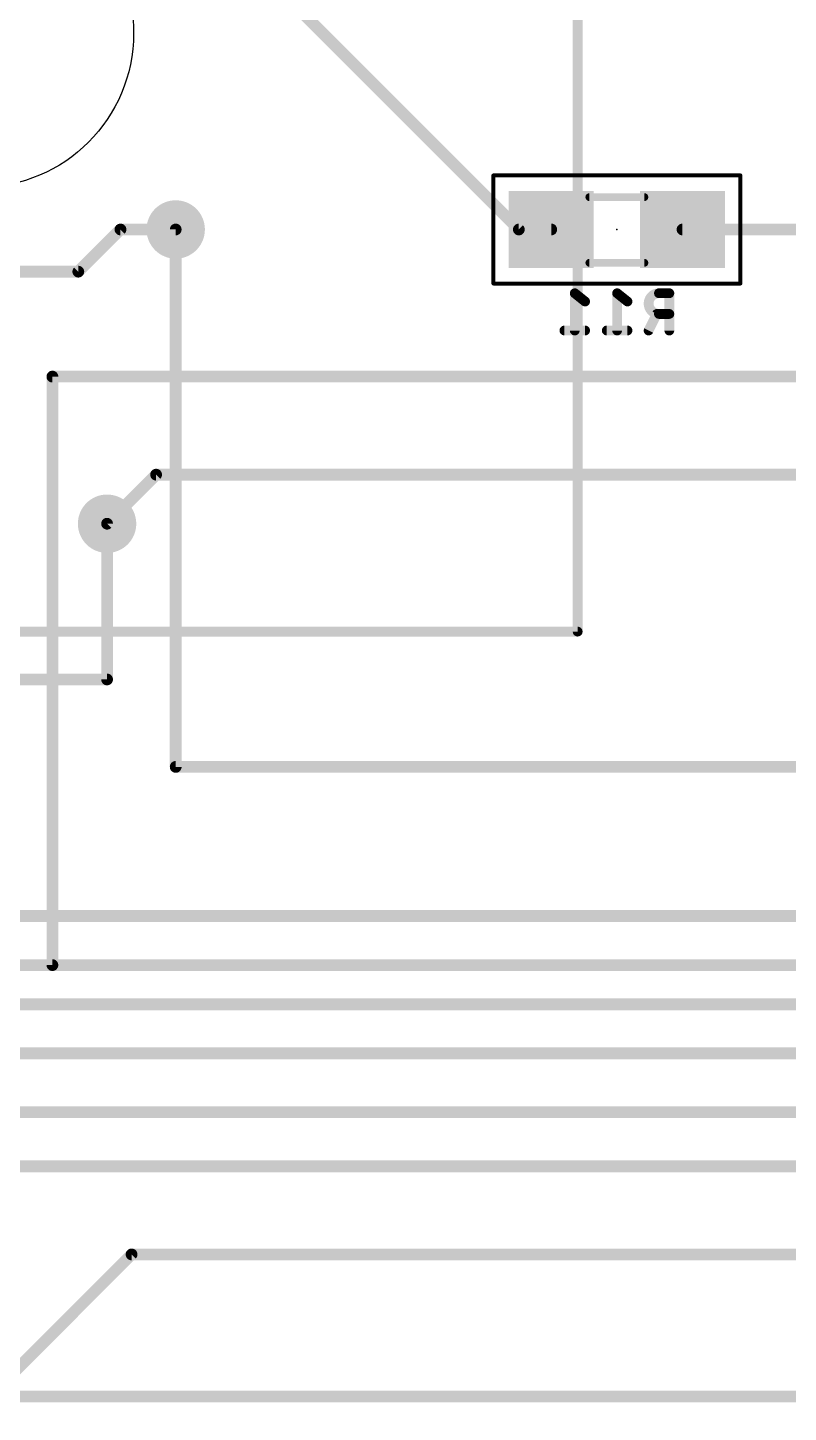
# Model space of a CAD drawing. Extents: x -5 to 151, y -26 to 100.
# Drawn here: x 31.74 to 41.59, y 4.37 to 22.3 of the extents above; entities that cross this region are included whole.
import ezdxf

# ---------------------------------------------------------------- set-up
doc = ezdxf.new("R2010")
doc.units = 0
for name, color, linetype in [('1', 12, 'CONTINUOUS'), ('16', 132, 'CONTINUOUS'), ('18', 110, 'CONTINUOUS'), ('20', 31, 'CONTINUOUS'), ('24', 53, 'CONTINUOUS'), ('26', 253, 'CONTINUOUS'), ('40', 132, 'CONTINUOUS'), ('51', 253, 'CONTINUOUS'), ('52', 253, 'CONTINUOUS')]:
    doc.layers.add(name, color=color, linetype=linetype)

# ---------------------------------------------------------------- blocks, each defined once
blk = doc.blocks.new('RECT')
blk.add_solid([(-0.5, -0.5), (0.5, -0.5), (-0.5, 0.5), (0.5, 0.5)])
blk = doc.blocks.new('ROUNDV')
at = {"const_width": 0.5}
blk.add_lwpolyline([(0, -0.25, 1), (0, 0.25, 1), (0, -0.25)], format="xyb", dxfattribs=at)

msp = doc.modelspace()

# ---------------------------------------------------------------- linework, layer by layer
at = {"layer": '1', "const_width": 0.1524}
for points in [[(33.655, 19.685), (33.655, 12.7261)], [(32.766, 13.8584), (32.766, 15.875)], [(18.9384, 13.8584), (32.766, 13.8584)], [(33.655, 12.7261), (62.926, 12.7261)], [(52.451, 10.795), (23.495, 10.795)], [(3.81, 10.16), (52.07, 10.16)], [(51.689, 9.652), (3.81, 9.652)], [(51.435, 9.017), (19.05, 9.017)], [(51.435, 8.255), (20.955, 8.255)], [(51.2468, 7.5542), (19.685, 7.5542)]]:
    msp.add_lwpolyline(points, dxfattribs=at)
at = {"layer": '1', "const_width": 0.0762}
for points in [[(33.6931, 19.685, 1), (33.6169, 19.685)], [(32.8041, 15.875, 1), (32.7279, 15.875)], [(32.7279, 13.8584, 1), (32.8041, 13.8584)], [(32.766, 13.8203, 1), (32.766, 13.8965)], [(33.655, 12.7642, 1), (33.655, 12.688)], [(33.6169, 12.7261, 1), (33.6931, 12.7261)]]:
    msp.add_lwpolyline(points, format="xyb", dxfattribs=at)
at = {"layer": '16', "const_width": 0.1524}
for points in [[(29.845, 27.94), (38.1, 19.685)], [(32.3933, 19.1389), (32.9394, 19.685)], [(32.9394, 19.685), (33.655, 19.685)], [(38.1, 19.685), (38.52, 19.685)], [(40.22, 19.685), (63.4365, 19.685)], [(29.7561, 19.1389), (32.3933, 19.1389)], [(32.0576, 17.78), (32.0576, 10.16)], [(64.0715, 17.78), (32.0576, 17.78)], [(33.401, 16.51), (32.766, 15.875)], [(64.135, 16.51), (33.401, 16.51)], [(32.0576, 10.16), (30.48, 10.16)], [(33.0835, 6.4135), (31.115, 4.445)], [(59.2455, 6.4135), (33.0835, 6.4135)], [(0, 4.572), (82.55, 4.572)]]:
    msp.add_lwpolyline(points, dxfattribs=at)
at = {"layer": '16', "const_width": 0.0762}
for points in [[(32.9394, 19.7231, 1), (32.9394, 19.6469)], [(32.9663, 19.6581, 1), (32.9125, 19.7119)], [(33.655, 19.6469, 1), (33.655, 19.7231)], [(38.1, 19.7231, 1), (38.1, 19.6469)], [(38.0731, 19.6581, 1), (38.1269, 19.7119)], [(38.52, 19.6469, 1), (38.52, 19.7231)], [(40.22, 19.7231, 1), (40.22, 19.6469)], [(32.3664, 19.1658, 1), (32.4202, 19.112)], [(32.3933, 19.1008, 1), (32.3933, 19.177)], [(32.0957, 17.78, 1), (32.0195, 17.78)], [(32.0576, 17.8181, 1), (32.0576, 17.7419)], [(33.401, 16.5481, 1), (33.401, 16.4719)], [(33.4279, 16.4831, 1), (33.3741, 16.5369)], [(32.7391, 15.9019, 1), (32.7929, 15.8481)], [(32.0576, 10.1219, 1), (32.0576, 10.1981)], [(32.0195, 10.16, 1), (32.0957, 10.16)], [(33.0835, 6.4516, 1), (33.0835, 6.3754)], [(33.1104, 6.3866, 1), (33.0566, 6.4404)]]:
    msp.add_lwpolyline(points, format="xyb", dxfattribs=at)
at = {"layer": '20'}
msp.add_circle((31.115, 22.225), 1.9939, dxfattribs=at)
at = {"layer": '24'}
msp.add_point((39.37, 19.685), dxfattribs=at)
at = {"layer": '26'}
for points, const_width in [([(38.8444, 18.8843, 1), (38.8047, 18.8347)], 0.0635), ([(38.8563, 18.8595, 1), (38.7928, 18.8595)], 0.0635), ([(39.4049, 18.8595, 1), (39.3414, 18.8595)], 0.0635), ([(39.393, 18.8843, 1), (39.3534, 18.8347)], 0.0635), ([(39.9155, 18.8595, 1), (39.9155, 18.5914)], 0.127), ([(39.9155, 18.8912, 1), (39.9155, 18.8278)], 0.0635), ([(39.9155, 18.8278, 1), (39.9155, 18.8912)], 0.0635), ([(40.0813, 18.8595, 1), (40.0178, 18.8595)], 0.0635), ([(40.0495, 18.8278, 1), (40.0495, 18.8912)], 0.0635), ([(38.9388, 18.7275, 1), (38.9784, 18.777)], 0.0635), ([(39.4874, 18.7275, 1), (39.5271, 18.777)], 0.0635), ([(39.917, 18.5772, 1), (39.8602, 18.6056)], 0.0635), ([(39.9155, 18.6231, 1), (39.9155, 18.5596)], 0.0635), ([(39.9155, 18.5596, 1), (39.9155, 18.6231)], 0.0635), ([(40.0495, 18.5596, 1), (40.0495, 18.6231)], 0.0635), ([(38.6905, 18.4086, 1), (38.6905, 18.3452)], 0.0635), ([(38.7928, 18.3769, 1), (38.8563, 18.3769)], 0.0635), ([(38.9586, 18.3452, 1), (38.9586, 18.4086)], 0.0635), ([(39.2391, 18.4086, 1), (39.2391, 18.3452)], 0.0635), ([(39.3414, 18.3769, 1), (39.4049, 18.3769)], 0.0635), ([(39.5072, 18.3452, 1), (39.5072, 18.4086)], 0.0635), ([(39.753, 18.3911, 1), (39.8098, 18.3627)], 0.0635), ([(40.0178, 18.3769, 1), (40.0813, 18.3769)], 0.0635)]:
    msp.add_lwpolyline(points, format="xyb", dxfattribs=dict(at, const_width=const_width))
at = {"layer": '26', "const_width": 0.127}
for points in [[(38.9586, 18.7523), (38.8246, 18.8595)], [(38.8246, 18.8595), (38.8246, 18.3769)], [(39.5072, 18.7523), (39.3732, 18.8595)], [(39.3732, 18.8595), (39.3732, 18.3769)], [(40.0495, 18.8595), (39.9155, 18.8595)], [(40.0495, 18.3769), (40.0495, 18.8595)], [(39.7814, 18.3769), (39.8886, 18.5914)], [(39.9155, 18.5914), (40.0495, 18.5914)], [(38.9586, 18.3769), (38.6905, 18.3769)], [(39.5072, 18.3769), (39.2391, 18.3769)]]:
    msp.add_lwpolyline(points, dxfattribs=at)
at = {"layer": '40', "const_width": 0.0508}
for points in [[(40.97, 20.385), (37.77, 20.385)], [(37.77, 20.385), (37.77, 18.985)], [(40.97, 18.985), (40.97, 20.385)], [(37.77, 18.985), (40.97, 18.985)]]:
    msp.add_lwpolyline(points, dxfattribs=at)
at = {"layer": '40', "const_width": 0.0254}
for points in [[(37.77, 20.3977, 1), (37.77, 20.3723)], [(37.7827, 20.385, 1), (37.7573, 20.385)], [(40.9827, 20.385, 1), (40.9573, 20.385)], [(40.97, 20.3723, 1), (40.97, 20.3977)], [(37.77, 18.9977, 1), (37.77, 18.9723)], [(40.97, 18.9723, 1), (40.97, 18.9977)], [(37.7573, 18.985, 1), (37.7827, 18.985)], [(40.9573, 18.985, 1), (40.9827, 18.985)]]:
    msp.add_lwpolyline(points, format="xyb", dxfattribs=at)
at = {"layer": '51', "const_width": 0.127}
for points in [[(38.862, 29.972), (38.862, 14.478)], [(38.862, 14.478), (23.368, 14.478)]]:
    msp.add_lwpolyline(points, dxfattribs=at)
at = {"layer": '51', "const_width": 0.0635}
for points in [[(38.862, 14.4463, 1), (38.862, 14.5098)], [(38.8302, 14.478, 1), (38.8938, 14.478)]]:
    msp.add_lwpolyline(points, format="xyb", dxfattribs=at)
at = {"layer": '52', "const_width": 0.1016}
for points in [[(39.014, 20.104), (39.726, 20.104)], [(39.014, 19.253), (39.726, 19.253)]]:
    msp.add_lwpolyline(points, dxfattribs=at)
at = {"layer": '52', "const_width": 0.0508}
for points in [[(39.014, 20.1294, 1), (39.014, 20.0786)], [(39.726, 20.0786, 1), (39.726, 20.1294)], [(39.014, 19.2784, 1), (39.014, 19.2276)], [(39.726, 19.2276, 1), (39.726, 19.2784)]]:
    msp.add_lwpolyline(points, format="xyb", dxfattribs=at)

# ---------------------------------------------------------------- block references
at = {"layer": '16', "xscale": 1.1}
for p in [(38.52, 19.685), (40.22, 19.685)]:
    msp.add_blockref('RECT', p, dxfattribs=at)
at = {"layer": '18', "xscale": 0.7564, "yscale": 0.7564}
for p in [(33.655, 19.685), (33.655, 19.685), (32.766, 15.875), (32.766, 15.875)]:
    msp.add_blockref('ROUNDV', p, dxfattribs=at)
at = {"layer": '52', "xscale": 0.5001, "yscale": 0.95}
for p in [(38.7818, 19.6799), (39.9503, 19.6799)]:
    msp.add_blockref('RECT', p, dxfattribs=at)

doc.saveas('drawing.dxf')
